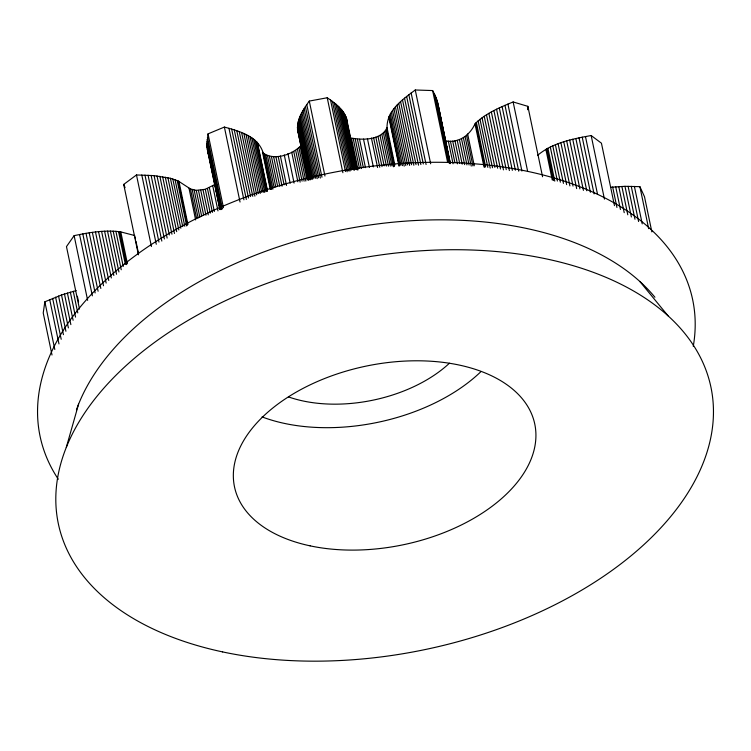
<?xml version="1.0" encoding="UTF-8"?>
<svg xmlns="http://www.w3.org/2000/svg" width="751" height="751" viewBox="0 0 751 751"><rect width="100%" height="100%" fill="white"/><g stroke="black" fill="none" stroke-linecap="round" stroke-linejoin="round"><path stroke-width="1.13" d="M208.431 154.377L206.919 145.328L208.036 133.866L224.38 127.069C239.475 131.218 258.025 136.034 263.254 153.082C274.613 161.071 292.383 154.584 301.189 145.375M307.994 179.733L297.556 129.773C296.711 119.005 303.273 109.393 309.29 101.075L327.229 97.761C335.547 103.46 345.3 110.425 347.065 121.052M527.577 109.712L527.869 106.342L513.14 101.958C499.631 107.524 485.475 113.354 474.998 123.877C469.478 135.978 457.847 143.61 444.592 140.7M76.18 290.581L61.507 294.974L44.853 301.808L43.229 312.989L52.007 354.998M358.058 169.857L351.412 138.062C363.127 140.24 381.264 140.23 387.018 127.651C386.831 110.068 402.789 99.367 415.256 89.989L432.632 90.561L435.111 95.349L437.664 102.605L450.384 163.474M66.304 447.371L78.573 404.198M134.748 235.551L120.78 231.909C105.196 229.646 89.388 232.5 74.124 235.645L66.473 246.619L79.512 309.074M138.419 254.824L123.708 184.417L136.475 174.955L154.086 175.631L170.402 178.278L178.109 180.916L190.454 188.952L196.264 190.35L205.276 189.299L214.983 184.436M537.566 155.373C552.511 142.69 572.459 138.973 591.159 135.527L601.438 143.197L614.487 205.652M610.657 187.234L624.973 186.323L639.88 186.652L644.489 196.678L651.849 231.881M639.824 281.465L668.005 315.786M123.708 184.417L125.07 187.619M298.654 132.58L297.556 129.773M639.88 186.652L648.657 228.67M634.398 186.408L642.227 223.882M631.244 186.323L638.594 221.526M628.099 186.295L634.98 219.226M624.973 186.323L631.375 216.983M621.856 186.408L627.789 214.795M618.768 186.558L624.222 212.674M615.698 186.755L620.448 209.463M612.666 187.018L616.937 207.454M591.159 135.527L604.442 199.118M585.461 136.522L597.561 194.434M582.213 137.133L594.079 193.918M579.012 137.799L590.399 192.303M575.857 138.513L586.766 190.745M572.741 139.264L583.424 190.369M569.69 140.061L579.894 188.895M566.695 140.906L576.655 188.604M563.757 141.808L573.013 186.088M560.894 142.746L569.906 185.891M558.106 143.732L566.639 184.605M555.393 144.765L563.457 183.375M552.783 145.844L560.368 182.183M550.286 146.989L557.402 181.057M547.901 148.191L554.782 181.122M546.85 148.773L553.487 180.569M545.883 149.402L552.285 180.062M527.869 106.342L542.569 176.748M513.14 101.958L527.615 171.228M507.92 104.06L521.917 171.059M504.982 105.309L518.734 171.172M502.1 106.586L515.383 170.177M499.293 107.891L512.342 170.346M496.561 109.224L509.375 170.543M493.914 110.585L506.249 169.632M491.351 111.974L503.452 169.886M488.873 113.392L500.495 169.031M486.488 114.828L497.641 168.196M484.217 116.292L494.89 167.389M482.048 117.785L492.487 167.745M480.002 119.296L490.206 168.121M478.115 120.827L487.84 167.379M476.369 122.394L485.615 166.675M475.618 123.126L484.874 167.407M474.998 123.877L484.01 167.022M467.638 133.969L474.285 165.764M466.521 135.274L472.923 165.933M465.076 136.551L471.243 166.074M463.386 137.724L469.084 164.976M461.49 138.757L466.944 164.873M459.424 139.62L464.644 164.61M457.228 140.315L462.212 164.169M454.965 140.822L459.715 163.53M452.684 141.113L457.425 163.831M450.422 141.197L454.928 162.779M448.328 141.075L453.078 163.784M437.176 100.784L450.215 163.239M436.584 98.972L450.102 163.699L438.049 104.427M435.89 97.151L449.652 163.014M435.111 95.349L449.107 162.347M434.238 93.546L448.704 162.807M432.632 90.561L447.577 162.103M415.256 89.989L430.67 163.802M411.135 92.955L426.08 164.497M408.844 94.682L423.32 163.953M406.638 96.41L420.879 164.544M404.526 98.156L418.523 165.154M402.508 99.911L416.026 164.638M400.583 101.667L413.867 165.258M398.753 103.431L411.567 164.751M397.035 105.196L409.605 165.38M395.43 106.961L407.53 164.882M393.937 108.735L405.793 165.511M392.576 110.491L404.198 166.14M391.346 112.246L402.489 165.624M390.285 113.992L400.959 165.089M389.384 115.729L399.823 165.689M389.046 116.527L399.25 165.351M388.83 117.306L399.025 166.14M387.018 127.651L394.848 165.126M386.615 129.031L394.444 166.506M385.864 130.458L393.458 166.788M384.803 131.838L391.919 165.896M383.461 133.143L390.332 166.074M381.846 134.354L388.492 166.149M380.015 135.433L386.418 166.093M377.997 136.363L384.165 165.887M375.847 137.114L382.015 166.638M373.604 137.686L379.771 167.21M371.416 138.034L377.584 167.557M367.408 138.522L373.341 166.919M363.503 139.066L369.436 167.454M359.532 139.245L365.465 167.642M357.392 139.264L363.324 167.651M355.242 139.066L361.409 168.59M353.233 138.663L359.4 168.186M346.427 117.907L357.269 169.886M345.798 116.311L356.941 169.688M344.991 114.734L356.378 169.238M344.052 113.166L355.674 168.806M342.982 111.617L355.073 169.529M341.789 110.078L354.359 170.27M340.485 108.576L353.299 169.895M339.076 107.083L352.125 169.538M337.556 105.619L351.083 170.346M335.941 104.173L349.938 171.172M334.233 102.756L348.464 170.89M332.421 101.357L347.131 171.763M330.524 99.986L345.469 171.528M327.229 97.761L342.888 172.711M309.29 101.075L324.948 176.016M306.774 104.539L321.963 177.217M305.413 106.529L320.358 178.071M304.155 108.519L318.621 177.78M302.982 110.491L317.213 178.625M301.911 112.443L315.673 178.306M300.944 114.387L314.228 177.978M300.081 116.311L313.129 178.766M299.32 118.217L312.134 179.536M298.682 120.104L311.017 179.151M298.156 121.953L310.257 179.874M297.762 123.784L309.384 179.423M297.499 125.567L308.886 180.071M297.396 127.304L308.314 179.545M297.462 129.003L308.135 180.109M300.231 146.774L307.112 179.705M298.982 148.107L305.854 181.038M297.452 149.355L304.099 181.151M295.697 150.482L302.099 181.141M293.735 151.467L300.137 182.127M291.717 152.246L297.884 181.77M287.924 153.551L294.092 183.075M284.263 154.875L290.196 183.263M280.348 155.898L286.516 185.422M278.18 156.377L284.113 184.774M275.889 156.677L282.057 186.21M273.636 156.771L279.804 186.295M271.449 156.649L277.617 186.173M269.384 156.311L275.795 186.971M267.497 155.776L274.143 187.572M265.826 155.044L272.942 189.111M264.399 154.143L271.749 189.346M263.254 153.082L270.839 189.421M262.446 151.937L270.276 189.412M257.518 142.887L267.487 190.576M257.077 142.23L267.272 191.054M256.504 141.601L266.943 191.571M255.115 140.306L265.798 191.402M253.585 139.057L264.728 192.434M251.876 137.865L263.263 192.378M250.045 136.72L261.677 192.359M248.093 135.612L260.193 193.523M246.037 134.542L258.372 193.598M243.868 133.528L256.673 194.847M241.606 132.542L254.889 196.133M239.24 131.603L252.768 196.33M236.8 130.712L250.562 196.574M234.265 129.857L248.497 197.992M231.655 129.05L246.366 199.447M228.961 128.28L243.906 199.822M224.38 127.069L240.038 202.019M208.036 133.866L223.46 207.68M207.426 137.414L222.371 208.956M207.163 139.442L221.639 208.712M206.994 141.432L221.226 209.567M206.91 143.394L220.672 209.257M206.919 145.328L220.203 208.919M209.529 158.311L211.425 167.398M211.895 169.67L212.843 174.213M214.035 179.883L215.218 185.563M215.697 187.834L216.645 192.378M218.541 201.465L219.724 207.145M207.023 147.215L220.071 209.67M207.22 149.073L219.799 209.257M212.758 185.901L217.978 210.881M209.36 187.647L214.345 211.491M207.436 188.539L212.411 212.383M205.276 189.299L210.261 213.143M203.033 189.872L208.252 214.852M200.752 190.238L205.971 215.227M198.48 190.407L203.699 215.387M196.264 190.35L201.719 216.466M194.152 190.087L199.85 217.339M192.2 189.618L198.133 218.006M190.454 188.952L196.621 218.475M188.989 188.135L195.626 219.93M178.935 181.385L187.947 224.53M178.109 180.916L187.356 225.197M177.18 180.493L186.67 225.92M175.049 179.677L184.774 226.229M172.796 178.935L182.756 226.633M170.402 178.278L180.841 228.238M167.905 177.677L178.813 229.919M165.304 177.152L176.692 231.655M162.62 176.682L174.476 233.458M159.85 176.269L171.951 234.19M157.006 175.922L169.341 234.969M154.086 175.631L167.135 238.086M151.111 175.387L164.394 238.978M148.06 175.199L161.822 241.062M144.962 175.077L158.959 242.075M141.798 175.002L156.274 244.263M136.475 174.955L151.42 246.497M134.992 236.687L135.462 238.959M135.94 241.231L138.55 253.716M120.78 231.909L127.417 263.704M119.672 231.674L126.553 264.605M118.508 231.524L125.379 264.455M115.889 231.28L123.239 266.483M113.185 231.13L121.249 269.74M110.388 231.083L118.93 271.965M107.524 231.12L116.536 274.265M104.586 231.224L113.842 275.514M101.601 231.411L111.326 277.964M98.559 231.665L108.764 280.489M95.48 231.984L106.154 283.08M92.364 232.369L103.507 285.737M89.2 232.81L100.831 288.45M86.018 233.317L98.109 291.228M82.798 233.88L95.133 292.937M79.55 234.509L92.364 295.828M74.124 235.645L87.651 300.372M77.372 296.26L78.555 301.93M73.269 291.313L77.775 312.895M70.341 292.13L75.56 317.11M67.402 293.012L73.1 320.264M64.455 293.96L70.866 324.62M61.507 294.974L68.388 327.905M58.559 296.054L65.91 331.257M55.602 297.189L63.431 334.664M52.654 298.391L61.197 339.264M49.716 299.64L58.972 343.93M44.853 301.808L54.814 349.497M76.433 409.858A310.952 184.962 -11.8 0 1 344.69 229.262A310.952 184.962 -11.8 0 1 654.919 297.246M58.306 479.26A333.36 198.292 -11.8 0 1 325.558 173.96A333.36 198.292 -11.8 0 1 693.267 346.305M449.427 363.212A115.278 68.566 -11.8 0 1 288.45 396.904M480.715 371.848A153.382 91.237 -11.8 0 1 262.061 416.908M222.625 651.915A333.36 198.292 -11.8 0 0 713.45 410.037A333.36 198.292 -11.8 0 0 217.818 304.38A333.36 198.292 -11.8 0 0 222.625 651.915M310.088 545.846A153.382 91.237 -11.8 0 0 535.923 434.547A153.382 91.237 -11.8 0 0 307.882 385.939A153.382 91.237 -11.8 0 0 310.088 545.846"/></g></svg>
